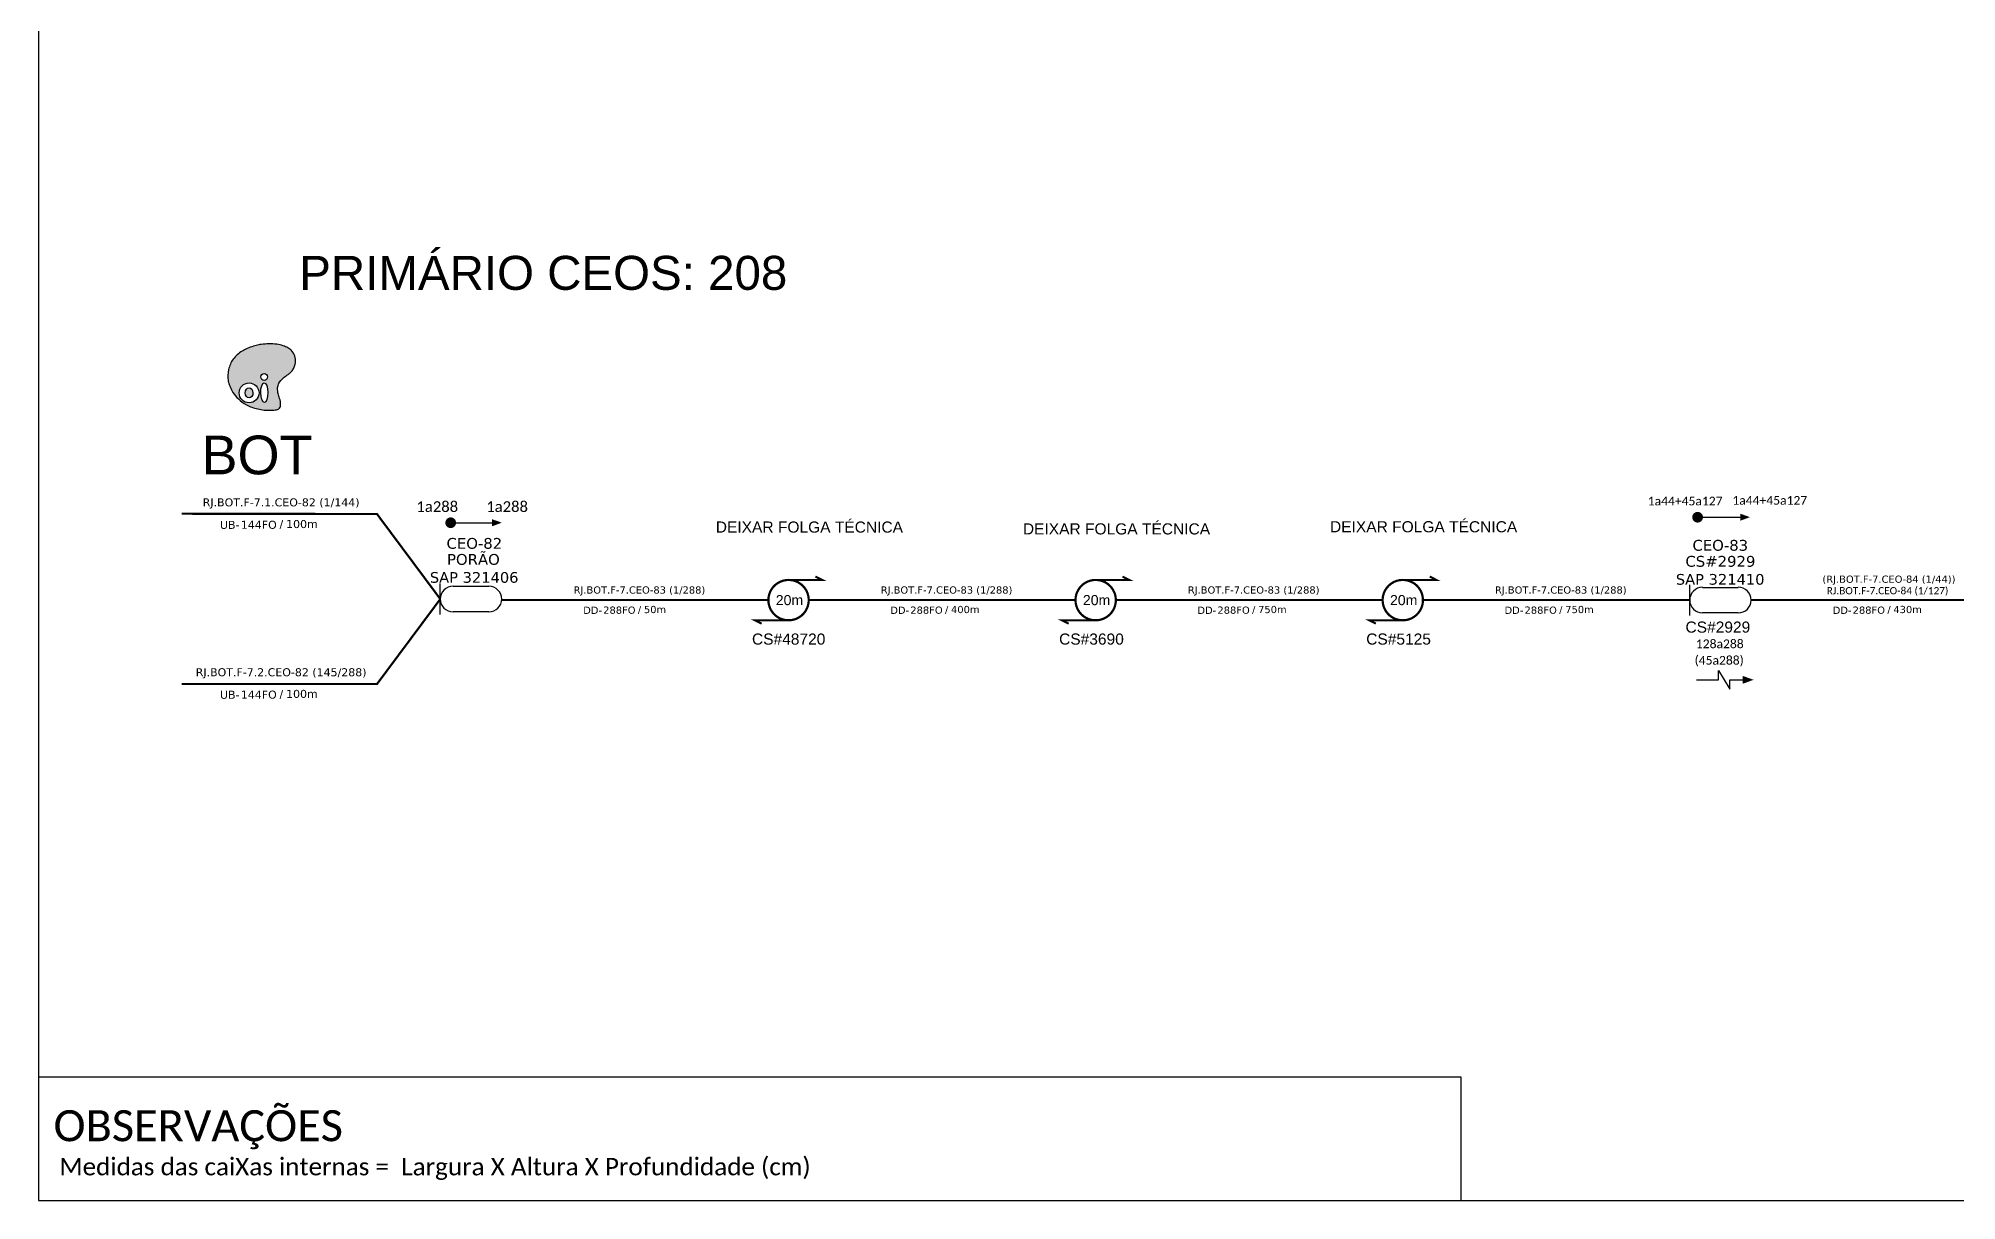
# Model space of a CAD drawing. Extents: x -89 to 2622484776, y -1852823961 to 1299.
# Drawn here: x -89.3 to 351.7, y 705 to 972.1 of the extents above; entities that cross this region are included whole.
import ezdxf
from ezdxf.enums import TextEntityAlignment as Align

# ---------------------------------------------------------------- set-up
doc = ezdxf.new("R2010")
doc.units = 0
for name, color, linetype in [('20.4-CEO', 1, 'Continuous'), ('20.4-CEOS', 1, 'Continuous'), ('20.5-CABO AÉREO', 1, 'Continuous'), ('CEO', 5, 'Continuous'), ('SETA', 7, 'Continuous')]:
    doc.layers.add(name, color=color, linetype=linetype)
doc.layers.add('40.1-ETIQUETAS', color=1, linetype='Continuous', lineweight=20)
doc.styles.add('ARIAL', font='arial.ttf')
doc.styles.add('siredit', font='verdana.ttf')
doc.styles.get("Standard").update_dxf_attribs({"font": 'arial.ttf'})
doc.styles.add('WMF-Calibri0', font='calibri.ttf')

# ---------------------------------------------------------------- blocks, each defined once
blk = doc.blocks.new('OI')
h = blk.add_hatch(color=40)
edge = h.paths.add_edge_path()
edge.add_spline(control_points=[(4.35, -0.67), (3.92, -0.99), (3.26, -1.5), (2.81, -2.59), (2.9, -3.5), (3.06, -4.27), (3.31, -4.85), (3.37, -5.39), (3.4, -5.88), (3.2, -6.4), (2.54, -6.61), (1.65, -6.63), (0.55, -6.67), (-0.56, -6.42), (-1.61, -6.14), (-2.77, -5.61), (-3.92, -4.77), (-4.89, -3.7), (-5.34, -2.65), (-5.6, -1.94), (-5.85, -0.96), (-5.71, 0.47), (-5.1, 2.02), (-4.14, 3.02), (-3.3, 3.61), (-2.37, 4.16), (-1.36, 4.44), (-0.56, 4.7), (0.79, 4.85), (2.24, 4.97), (3.79, 4.57), (4.67, 4.21), (5.44, 3.65), (5.76, 2.99), (6.03, 2.21), (6.01, 1.46), (5.72, 0.64), (5.31, 0.08), (4.88, -0.38), (4.51, -0.55), (4.35, -0.67)], knot_values=[0, 0, 0, 0, 1.60434, 2.417191, 3.427595, 4.282808, 4.776746, 5.304182, 5.888771, 6.258406, 6.858137, 7.79129, 8.986195, 10.124242, 11.187857, 12.242908, 13.953784, 15.414161, 16.515391, 17.349188, 17.675853, 19.552021, 21.515531, 22.568638, 23.63245, 24.621084, 25.782718, 26.745347, 27.142653, 29.870543, 31.004649, 31.921532, 32.709589, 33.801391, 34.042471, 35.192333, 35.971461, 36.628871, 37.254359, 37.836911, 37.836911, 37.836911, 37.836911], degree=3, periodic=0)
h.paths.add_polyline_path([(1.13, -0.87, -1), (-0.04, -0.87, -1)], flags=16)
edge = h.paths.add_edge_path(flags=16)
edge.add_ellipse((0.56, -3.59), major_axis=(-0.02, 1.71), ratio=0.361305, start_angle=0, end_angle=360)
h.paths.add_polyline_path([(-0.36, -3.62, -1), (-3.8, -3.62, -1)], flags=16)
edge = h.paths.add_edge_path(flags=0)
edge.add_ellipse((-2.08, -3.62), major_axis=(0, 0.885), ratio=0.758294, start_angle=0, end_angle=360)
at = {"color": 40}
for centre, radius in [((-2.08, -3.62), 1.72), ((0.54, -0.87), 0.587)]:
    blk.add_circle(centre, radius, dxfattribs=at)
blk.add_ellipse((-2.08, -3.62), major_axis=(0, 0.885), ratio=0.758294, start_param=-3.141592653589792, end_param=3.141592653589792, dxfattribs=at)
blk.add_ellipse((0.56, -3.59), major_axis=(-0.02, 1.71), ratio=0.361305, dxfattribs=at)
at = {"color": 40, "start_tangent": (-0.800898, -0.598801), "end_tangent": (-0.800898, -0.598801)}
blk.add_spline([(4.35, -0.67), (3.2, -1.78), (2.9, -2.54), (2.92, -3.55), (3.12, -4.38), (3.28, -4.85), (3.37, -5.37), (3.35, -5.95), (3.2, -6.29), (2.66, -6.55), (1.73, -6.63), (0.54, -6.62), (-0.58, -6.41), (-1.6, -6.11), (-2.56, -5.67), (-3.95, -4.67), (-4.89, -3.56), (-5.37, -2.56), (-5.64, -1.78), (-5.72, -1.46), (-5.63, 0.42), (-4.84, 2.22), (-4.13, 2.99), (-3.27, 3.62), (-2.4, 4.09), (-1.3, 4.47), (-0.37, 4.72), (0.02, 4.77), (2.75, 4.8), (3.85, 4.53), (4.69, 4.16), (5.31, 3.68), (5.85, 2.73), (5.93, 2.5), (5.94, 1.35), (5.67, 0.62), (5.29, 0.08), (4.84, -0.36), (4.35, -0.67)], degree=3, dxfattribs=at)
blk = doc.blocks.new('ETIQUETA_RS5F')
at = {"layer": '40.1-ETIQUETAS', "color": 0, "style": 'siredit'}
blk.add_text('/', height=1.5, dxfattribs=at).set_placement((1.58, -1.95), align=Align.MIDDLE_RIGHT)
for tag, p in [('ETIQUETA_R_PRIMARIA', (1.21, 4.1)), ('ETIQUETA_R_SECUNDARIA', (1.21, 2.1)), ('F_ATIVAS/F_MORTAS', (1.14, -4.24))]:
    blk.add_attdef(tag, text='', height=1.5, dxfattribs=at).set_placement(p, align=Align.MIDDLE_CENTER)
for tag, p in [('TIPO_CABO', (-6.58, -2.12)), ('CAP_CABO', (0.4, -2.09))]:
    blk.add_attdef(tag, text='', height=1.5, dxfattribs=at).set_placement(p, align=Align.MIDDLE_RIGHT)
blk.add_attdef('METROS', text='', height=1.5, dxfattribs=at).set_placement((2.14, -1.95), align=Align.MIDDLE_LEFT)
for tag, p in [('FUSÃO_1', (0.85, -8.39)), ('FUSÃO_2', (0.85, -10.6)), ('FUSÃO_3', (0.85, -12.93)), ('FUSÃO_4', (0.85, -15.14)), ('FUSÃO_5', (0.85, -17.16))]:
    blk.add_attdef(tag, text='', height=1.5, dxfattribs=at).set_placement(p, align=Align.CENTER)

msp = doc.modelspace()

# ---------------------------------------------------------------- linework, layer by layer
msp.add_lwpolyline([(-89.32, 705.02), (749.25, 705.02), (749.25, 1299.02), (-89.32, 1299.02), (-89.32, 705.02)])
at = {"color": 7}
for points, const_width in [([(4.86, 860.78, 1), (6.09, 860.79, 1)], 1.23), ([(291.5, 862.05, 1), (292.73, 862.06, 1)], 1.23), ([(83.14, 847.64, 1.000012), (83.14, 838.37, 0.999978)], 0.515), ([(153.74, 847.64, 1.000012), (153.74, 838.37, 0.999978)], 0.515), ([(224.34, 847.64, 1.000012), (224.34, 838.37, 0.999978)], 0.515)]:
    msp.add_lwpolyline(points, format="xyb", close=True, dxfattribs=dict(at, const_width=const_width))
for points in [[(292.11, 862.06), (301.9, 862.06)], [(296.92, 824.67), (296.92, 826.84), (299.52, 822.51), (299.52, 824.67)], [(-89.24, 733.5), (237.71, 733.5), (237.71, 705.02)]]:
    msp.add_lwpolyline(points, dxfattribs=at)
at = {"color": 7, "const_width": 0.483}
for points in [[(83.14, 847.64), (90.86, 847.64), (89.32, 848.42)], [(153.74, 847.64), (161.46, 847.64), (159.92, 848.42)], [(224.34, 847.64), (232.06, 847.64), (230.52, 848.42)], [(83.14, 838.37), (75.41, 838.37), (76.95, 837.6)], [(153.74, 838.37), (146.01, 838.37), (147.55, 837.6)], [(224.34, 838.37), (216.61, 838.37), (218.16, 837.6)]]:
    msp.add_lwpolyline(points, dxfattribs=at)
at = {"layer": '20.4-CEO', "color": 7}
for p, q in [((6.01, 846.18), (14.25, 846.18)), ((14.25, 840.31), (6.01, 840.31))]:
    msp.add_line(p, q, dxfattribs=at)
at = {"layer": '20.4-CEO', "color": 7, "const_width": 0.491}
for points in [[(-56.41, 862.85), (-11.48, 862.8), (3.08, 843.25)], [(-56.41, 823.73), (-11.48, 823.71), (3.08, 843.25)]]:
    msp.add_lwpolyline(points, dxfattribs=at)
at = {"layer": '20.4-CEO', "color": 7}
msp.add_lwpolyline([(3.08, 839.71), (3.08, 846.79)], dxfattribs=at)
for centre, start, end in [((6.01, 843.25), 90, 270), ((14.25, 843.25), 270, 90)]:
    msp.add_arc(centre, 2.94, start, end, dxfattribs=at)
at = {"layer": '20.4-CEOS', "color": 7}
for p, q in [((293.24, 845.94), (301.47, 845.94)), ((301.47, 840.07), (293.24, 840.07))]:
    msp.add_line(p, q, dxfattribs=at)
msp.add_lwpolyline([(290.3, 839.47), (290.3, 846.55)], dxfattribs=at)
for centre, start, end in [((293.24, 843.01), 90, 270), ((301.47, 843.01), 270, 90)]:
    msp.add_arc(centre, 2.94, start, end, dxfattribs=at)
at = {"layer": '20.5-CABO AÉREO', "color": 7, "ltscale": 8, "const_width": 0.491}
for points in [[(17.17, 843.01), (78.5, 843.01)], [(87.77, 843.01), (149.1, 843.01)], [(158.37, 843.01), (219.7, 843.01)], [(228.97, 843.01), (290.3, 843.01)], [(304.41, 843.01), (365.73, 843.01)]]:
    msp.add_lwpolyline(points, dxfattribs=at)
at = {"layer": 'SETA', "color": 7}
for points in [[(5.47, 860.79), (16.14, 860.79)], [(291.84, 824.67), (296.92, 824.67)], [(299.52, 824.67), (303.43, 824.67)]]:
    msp.add_lwpolyline(points, dxfattribs=at)
for points in [[(14.97, 861.6), (17.22, 860.8), (14.98, 859.97)], [(301.9, 862.88), (304.15, 862.07), (301.91, 861.24)], [(302.5, 825.59), (304.98, 824.69), (302.5, 823.79)]]:
    msp.add_solid(points, dxfattribs=at)

# ---------------------------------------------------------------- block references
at = {"color": 5, "xscale": 1.325038431749305, "yscale": 1.325038431749305, "zscale": 1.325038431749305, "rotation": 0.1532885625447551}
msp.add_blockref('OI', (-38.13, 895.43), dxfattribs=at)
at = {"layer": '40.1-ETIQUETAS', "color": 7}
ref = msp.add_blockref('ETIQUETA_RS5F', (-34.97, 862.89), dxfattribs=dict(at, xscale=1.226548107927064, yscale=1.226548107927064, zscale=1.226548107927064))
ref.add_attrib('ETIQUETA_R_SECUNDARIA', 'RJ.BOT.F-7.1.CEO-82 (1/144)', dxfattribs={"color": 0, "height": 1.8398, "style": 'siredit'}).set_placement((-33.51, 865.47), align=Align.MIDDLE_CENTER)
ref.add_attrib('TIPO_CABO', 'UB-', dxfattribs={"color": 0, "height": 1.84, "style": 'siredit'}).set_placement((-43.08, 860.3), align=Align.MIDDLE_RIGHT)
ref.add_attrib('CAP_CABO', '144FO', dxfattribs={"color": 0, "height": 1.84, "style": 'siredit'}).set_placement((-34.52, 860.32), align=Align.MIDDLE_RIGHT)
ref.add_attrib('METROS', '100m', dxfattribs={"color": 0, "height": 1.84, "style": 'siredit'}).set_placement((-32.37, 860.49), align=Align.MIDDLE_LEFT)
ref = msp.add_blockref('ETIQUETA_RS5F', (334.76, 843.01), dxfattribs=dict(at, xscale=1.103893297134364, yscale=1.103893297134364, zscale=1.103893297134364))
ref.add_attrib('ETIQUETA_R_SECUNDARIA', '(RJ.BOT.F-7.CEO-84 (1/44))', dxfattribs={"color": 0, "height": 1.6558, "style": 'siredit'}).set_placement((336.1, 847.82), align=Align.MIDDLE_CENTER)
ref.add_attrib('TIPO_CABO', 'DD-', dxfattribs={"color": 0, "height": 1.656, "style": 'siredit'}).set_placement((327.49, 840.67), align=Align.MIDDLE_RIGHT)
ref.add_attrib('CAP_CABO', '288FO', dxfattribs={"color": 0, "height": 1.656, "style": 'siredit'}).set_placement((335.19, 840.7), align=Align.MIDDLE_RIGHT)
ref.add_attrib('METROS', '430m', dxfattribs={"color": 0, "height": 1.656, "style": 'siredit'}).set_placement((337.12, 840.85), align=Align.MIDDLE_LEFT)
ref = msp.add_blockref('ETIQUETA_RS5F', (47.52, 843.01), dxfattribs=dict(at, xscale=1.103893297134364, yscale=1.103893297134364, zscale=1.103893297134364))
ref.add_attrib('ETIQUETA_R_SECUNDARIA', 'RJ.BOT.F-7.CEO-83 (1/288)', dxfattribs={"color": 0, "height": 1.6558, "style": 'siredit'}).set_placement((48.86, 845.33), align=Align.MIDDLE_CENTER)
ref.add_attrib('TIPO_CABO', 'DD-', dxfattribs={"color": 0, "height": 1.656, "style": 'siredit'}).set_placement((40.25, 840.67), align=Align.MIDDLE_RIGHT)
ref.add_attrib('CAP_CABO', '288FO', dxfattribs={"color": 0, "height": 1.656, "style": 'siredit'}).set_placement((47.96, 840.7), align=Align.MIDDLE_RIGHT)
ref.add_attrib('METROS', '50m', dxfattribs={"color": 0, "height": 1.656, "style": 'siredit'}).set_placement((49.89, 840.85), align=Align.MIDDLE_LEFT)
ref = msp.add_blockref('ETIQUETA_RS5F', (118.12, 843.01), dxfattribs=dict(at, xscale=1.103893297134364, yscale=1.103893297134364, zscale=1.103893297134364))
ref.add_attrib('ETIQUETA_R_SECUNDARIA', 'RJ.BOT.F-7.CEO-83 (1/288)', dxfattribs={"color": 0, "height": 1.6558, "style": 'siredit'}).set_placement((119.46, 845.33), align=Align.MIDDLE_CENTER)
ref.add_attrib('TIPO_CABO', 'DD-', dxfattribs={"color": 0, "height": 1.656, "style": 'siredit'}).set_placement((110.85, 840.67), align=Align.MIDDLE_RIGHT)
ref.add_attrib('CAP_CABO', '288FO', dxfattribs={"color": 0, "height": 1.656, "style": 'siredit'}).set_placement((118.56, 840.7), align=Align.MIDDLE_RIGHT)
ref.add_attrib('METROS', '400m', dxfattribs={"color": 0, "height": 1.656, "style": 'siredit'}).set_placement((120.49, 840.85), align=Align.MIDDLE_LEFT)
ref = msp.add_blockref('ETIQUETA_RS5F', (188.72, 843.01), dxfattribs=dict(at, xscale=1.103893297134364, yscale=1.103893297134364, zscale=1.103893297134364))
ref.add_attrib('ETIQUETA_R_SECUNDARIA', 'RJ.BOT.F-7.CEO-83 (1/288)', dxfattribs={"color": 0, "height": 1.6558, "style": 'siredit'}).set_placement((190.06, 845.33), align=Align.MIDDLE_CENTER)
ref.add_attrib('TIPO_CABO', 'DD-', dxfattribs={"color": 0, "height": 1.656, "style": 'siredit'}).set_placement((181.45, 840.67), align=Align.MIDDLE_RIGHT)
ref.add_attrib('CAP_CABO', '288FO', dxfattribs={"color": 0, "height": 1.656, "style": 'siredit'}).set_placement((189.16, 840.7), align=Align.MIDDLE_RIGHT)
ref.add_attrib('METROS', '750m', dxfattribs={"color": 0, "height": 1.656, "style": 'siredit'}).set_placement((191.09, 840.85), align=Align.MIDDLE_LEFT)
ref = msp.add_blockref('ETIQUETA_RS5F', (259.32, 843.01), dxfattribs=dict(at, xscale=1.103893297134364, yscale=1.103893297134364, zscale=1.103893297134364))
ref.add_attrib('ETIQUETA_R_SECUNDARIA', 'RJ.BOT.F-7.CEO-83 (1/288)', dxfattribs={"color": 0, "height": 1.6558, "style": 'siredit'}).set_placement((260.66, 845.33), align=Align.MIDDLE_CENTER)
ref.add_attrib('TIPO_CABO', 'DD-', dxfattribs={"color": 0, "height": 1.656, "style": 'siredit'}).set_placement((252.05, 840.67), align=Align.MIDDLE_RIGHT)
ref.add_attrib('CAP_CABO', '288FO', dxfattribs={"color": 0, "height": 1.656, "style": 'siredit'}).set_placement((259.76, 840.7), align=Align.MIDDLE_RIGHT)
ref.add_attrib('METROS', '750m', dxfattribs={"color": 0, "height": 1.656, "style": 'siredit'}).set_placement((261.69, 840.85), align=Align.MIDDLE_LEFT)
ref = msp.add_blockref('ETIQUETA_RS5F', (-34.97, 823.85), dxfattribs=dict(at, xscale=1.226548107927064, yscale=1.226548107927064, zscale=1.226548107927064))
ref.add_attrib('ETIQUETA_R_SECUNDARIA', 'RJ.BOT.F-7.2.CEO-82 (145/288)', dxfattribs={"color": 0, "height": 1.8398, "style": 'siredit'}).set_placement((-33.51, 826.43), align=Align.MIDDLE_CENTER)
ref.add_attrib('TIPO_CABO', 'UB-', dxfattribs={"color": 0, "height": 1.84, "style": 'siredit'}).set_placement((-43.08, 821.26), align=Align.MIDDLE_RIGHT)
ref.add_attrib('CAP_CABO', '144FO', dxfattribs={"color": 0, "height": 1.84, "style": 'siredit'}).set_placement((-34.52, 821.29), align=Align.MIDDLE_RIGHT)
ref.add_attrib('METROS', '100m', dxfattribs={"color": 0, "height": 1.84, "style": 'siredit'}).set_placement((-32.37, 821.46), align=Align.MIDDLE_LEFT)

# ---------------------------------------------------------------- texts
at = {"color": 7}
for s, height, style, p in [('BOT', 8.902, 'ARIAL', (-51.83, 871.91)), ('OBSERVAÇÕES', 7.1308, 'WMF-Calibri0', (-85.83, 718.67))]:
    msp.add_text(s, height=height, dxfattribs=dict(at, style=style)).set_placement(p)
at = {"color": 7, "style": 'ARIAL'}
for s, height, p in [('DEIXAR FOLGA TÉCNICA', 2.5555, (66.41, 858.52)), ('DEIXAR FOLGA TÉCNICA', 2.5555, (137.01, 858.1)), ('DEIXAR FOLGA TÉCNICA', 2.5555, (207.61, 858.59)), ('CS#2929', 2.555, (289.33, 835.53)), ('CS#48720', 2.555, (74.73, 832.78)), ('CS#3690', 2.555, (145.33, 832.78)), ('CS#5125', 2.555, (215.93, 832.78))]:
    msp.add_text(s, height=height, rotation=359.9867, dxfattribs=at).set_placement(p)
at = {"color": 7}
for p in [(80.2, 841.85), (150.8, 841.85), (221.4, 841.85)]:
    msp.add_text('20m', height=2.318, dxfattribs=at).set_placement(p)
at = {"insert": (-29.34, 922.11), "char_height": 7.8125, "width": 289.1504, "attachment_point": 1}
msp.add_mtext('PRIMÁRIO CEOS: 208', dxfattribs=at)
at = {"color": 7, "char_height": 2.4531, "width": 181.0921, "attachment_point": 5, "rotation": 359.9166}
for insert in [(2.38, 864.48), (18.44, 864.48)]:
    msp.add_mtext('{\\fCalibri|b0|i0|c0|p34;\\C256;1a288}', dxfattribs=dict(at, insert=insert))
at = {"color": 7, "insert": (-84.48, 714.83), "char_height": 4, "width": 658.8434, "attachment_point": 1, "style": 'WMF-Calibri0'}
msp.add_mtext('Medidas das caiXas internas =  Largura X Altura X Profundidade (cm)', dxfattribs=at)
at = {"layer": '20.4-CEO', "color": 7, "style": 'siredit'}
for s, height, p in [('CEO-82', 2.487, (10.91, 856.04)), ('PORÃO', 2.487, (10.69, 852.36)), ('          SAP 321406', 2.4531, (5.52, 848.22))]:
    msp.add_text(s, height=height, dxfattribs=at).set_placement(p, align=Align.MIDDLE_CENTER)
at = {"layer": '20.4-CEOS', "color": 7, "style": 'siredit'}
for s, height, p in [('CS#2929', 2.487, (297.36, 851.92)), ('SAP 321410', 2.453, (297.3, 847.78))]:
    msp.add_text(s, height=height, dxfattribs=at).set_placement(p, align=Align.MIDDLE_CENTER)
at = {"layer": '40.1-ETIQUETAS', "color": 7, "width": 34.2142, "attachment_point": 5}
for s, insert, char_height, style in [('{\\fCalibri|b0|i0|c0|p34;1a44\\C1;+45a127}', (289.25, 865.76), 2.0029, 'ARIAL'), ('{\\fCalibri|b0|i0|c0|p34;1a44\\C1;+45a127}', (308.71, 865.92), 2.0029, 'ARIAL'), ('{\\fCalibri|b0|i0|c0|p34;RJ.BOT.F-7.CEO-84 (1/127)}', (335.78, 844.99), 1.6558, 'siredit'), ('{\\fCalibri|b0|i0|c0|p34;128a288}', (297.21, 832.95), 2.0029, 'ARIAL'), ('{\\fCalibri|b0|i0|c0|p34;(45a288)}', (297.08, 828.96), 2.0029, 'ARIAL')]:
    msp.add_mtext(s, dxfattribs=dict(at, insert=insert, char_height=char_height, style=style))
at = {"layer": 'CEO', "color": 7, "style": 'siredit'}
msp.add_text('CEO-83', height=2.487, dxfattribs=at).set_placement((297.33, 855.6), align=Align.MIDDLE_CENTER)

doc.saveas('drawing.dxf')
